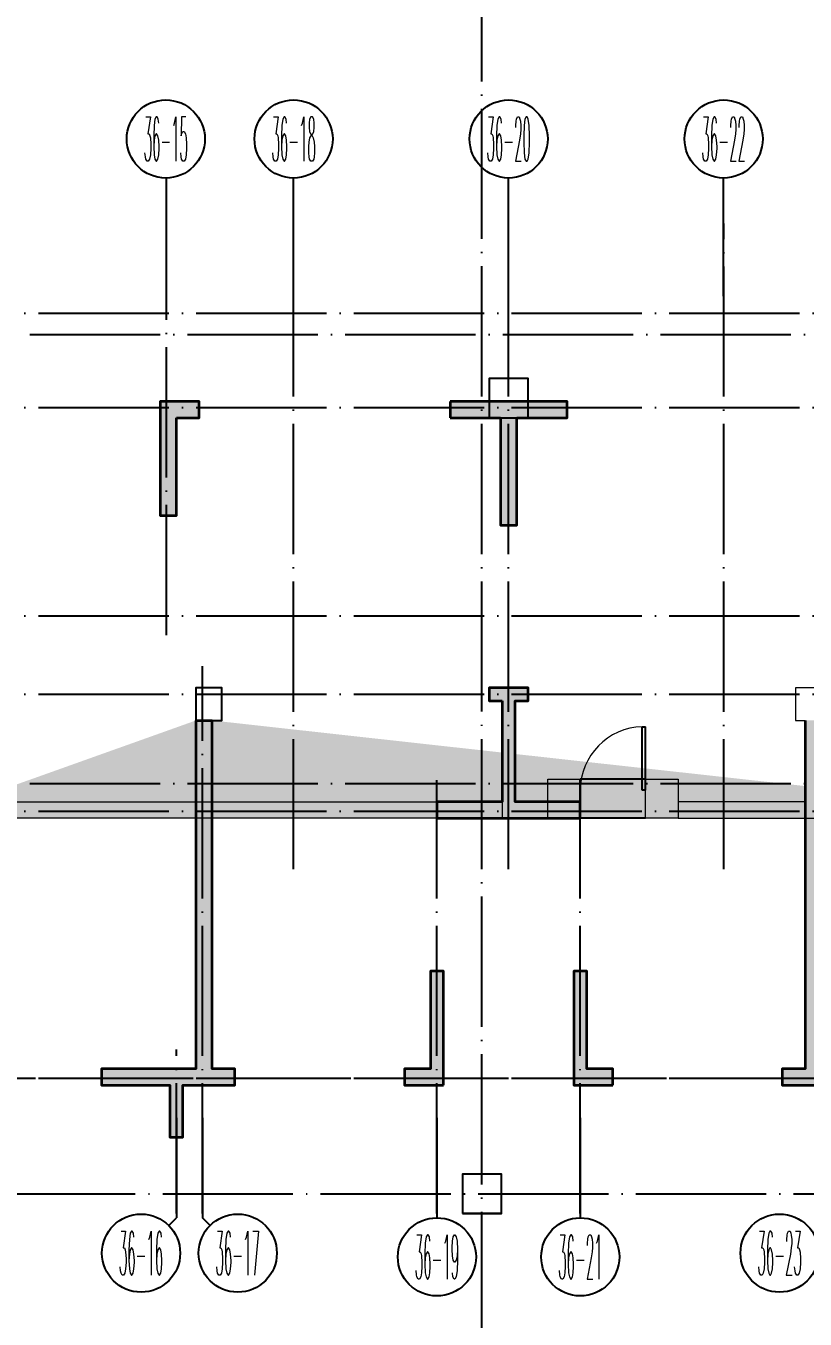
# Model space of a CAD drawing. Extents: x 115549 to 768939, y -502199 to 402497.
# Drawn here: x 405184 to 417143, y -378447 to -358583 of the extents above; entities that cross this region are included whole.
import ezdxf
from ezdxf.enums import TextEntityAlignment as Align

# ---------------------------------------------------------------- set-up
doc = ezdxf.new("R2010")
doc.units = 0
doc.header["$LTSCALE"] = 1000
doc.header["$MEASUREMENT"] = 0
doc.linetypes.add('DOTE', pattern=[2.42, 2, -0.2, 0.02, -0.2])
for name, color, linetype in [('AXIS', 3, 'Continuous'), ('AXIS_TEXT', 7, 'Continuous'), ('COLUMN', 9, 'Continuous'), ('DOTE', 16, 'DOTE'), ('人防－WINDOW', 4, 'Continuous')]:
    doc.layers.add(name, color=color, linetype=linetype)
for name, color, linetype, lineweight in [('renWALL', 8, 'Continuous', 9), ('主楼剪力墙', 212, 'Continuous', 5), ('砼墙', 3, 'Continuous', 35)]:
    doc.layers.add(name, color=color, linetype=linetype, lineweight=lineweight)
doc.styles.add('_TCH_AXIS', font='COMPLEX', dxfattribs={"bigfont": 'GBCBIG'})
doc.styles.add('COMPLEX', font='COMPLEX')

# ---------------------------------------------------------------- blocks, each defined once
blk = doc.blocks.new('qiangzh3333')
at = {"layer": 'COLUMN', "color": 8}
for points in [[(503216911, 3697139916), (503217511, 3697139916), (503217511, 3697140516), (503216911, 3697140516)], [(503212411, 3697135266), (503212811, 3697135266), (503212811, 3697135766), (503212411, 3697135766)], [(503216501, 3697127696), (503217101, 3697127696), (503217101, 3697128296), (503216501, 3697128296)]]:
    blk.add_lwpolyline(points, close=True, dxfattribs=at)
at = {"layer": 'renWALL', "color": 8}
for points in [[(503219811, 3697133766), (503221911, 3697133766), (503226211, 3697133766), (503226211, 3697134016), (503222011, 3697134016), (503222011, 3697135266), (503222011, 3697135266), (503222011, 3697135766), (503221611, 3697135766), (503221611, 3697135266), (503221761, 3697135266), (503221761, 3697134016), (503219811, 3697134016)], [(503208211, 3697134016), (503216111, 3697134016), (503217111, 3697134016), (503217111, 3697133766), (503216111, 3697133766), (503208211, 3697133766)]]:
    blk.add_lwpolyline(points, dxfattribs=at)
for points in [[(503218311, 3697133766), (503217811, 3697133766), (503217811, 3697134366), (503218311, 3697134366)], [(503219811, 3697133766), (503219311, 3697133766), (503219311, 3697134366), (503219811, 3697134366)]]:
    blk.add_lwpolyline(points, close=True, dxfattribs=at)
blk = doc.blocks.new('zhuloujlqtiangchong')
at = {"layer": '主楼剪力墙'}
h = blk.add_hatch(color=253, dxfattribs=at)
h.dxf.hatch_style = 1
h.paths.add_polyline_path([(826057, 609471), (826057, 607821), (826057, 605271), (826307, 605271), (826307, 607821), (826307, 609471), (826782, 609471), (826782, 609671), (826182, 609671), (825582, 609671), (825582, 609471)], flags=17)
h.paths.add_polyline_path([(822782, 611271), (822782, 611421), (824882, 611421), (824882, 612071), (824682, 612071), (824682, 611621), (822482, 611621), (822482, 611271), (822482, 611021), (822782, 611021)])
h.paths.add_polyline_path([(829882, 617221), (828432, 617221), (827732, 617221), (827732, 618011), (824632, 618011), (824632, 617221), (823932, 617221), (822482, 617221), (822482, 616871), (822482, 615771), (822082, 615771), (822082, 615521), (822732, 615521), (822732, 616971), (823932, 616971), (824632, 616971), (824632, 615321), (824882, 615321), (824882, 617121), (824882, 617761), (827482, 617761), (827482, 617121), (827482, 615321), (827732, 615321), (827732, 616971), (828432, 616971), (829632, 616971), (829632, 616871), (829632, 615521), (830282, 615521), (830282, 615771), (829882, 615771), (829882, 616871)])
h.paths.add_polyline_path([(829882, 611271), (829882, 611621), (828382, 611621), (827682, 611621), (827682, 611921), (827482, 611921), (827482, 611421), (828382, 611421), (829582, 611421), (829582, 611271), (829582, 611021), (829882, 611021)])
h.paths.add_polyline_path([(833182, 615521), (833532, 615521), (833532, 615771), (832932, 615771), (832932, 614021), (833182, 614021)])
h.paths.add_polyline_path([(838182, 611171), (838182, 609621), (837182, 609621), (837182, 609371), (838282, 609371), (839382, 609371), (839382, 609621), (838382, 609621), (838382, 611171), (838582, 611171), (838582, 611371), (838282, 611371), (837982, 611371), (837982, 611171)])
h.paths.add_polyline_path([(837282, 605271), (837282, 607021), (837082, 607021), (837082, 605521), (836682, 605521), (836682, 605271)], flags=17)
h.paths.add_polyline_path([(818832, 615771), (818832, 615521), (819182, 615521), (819182, 614021), (819432, 614021), (819432, 615771)])
h.paths.add_polyline_path([(854082, 617221), (852632, 617221), (851932, 617221), (851932, 618011), (848832, 618011), (848832, 617221), (848132, 617221), (846682, 617221), (846682, 616871), (846682, 615771), (846282, 615771), (846282, 615521), (846932, 615521), (846932, 616971), (848132, 616971), (848832, 616971), (848832, 615321), (849082, 615321), (849082, 617121), (849082, 617761), (851682, 617761), (851682, 617121), (851682, 615321), (851932, 615321), (851932, 616971), (852632, 616971), (853832, 616971), (853832, 615521), (854482, 615521), (854482, 615771), (854082, 615771), (854082, 616871)])
h.paths.add_polyline_path([(848182, 611421), (849082, 611421), (849082, 611921), (848882, 611921), (848882, 611621), (848182, 611621), (846682, 611621), (846682, 611271), (846682, 611021), (846982, 611021), (846982, 611271), (846982, 611421)])
h.paths.add_polyline_path([(843032, 615771), (843032, 615521), (843382, 615521), (843382, 614021), (843632, 614021), (843632, 615771)])
h.paths.add_polyline_path([(839882, 605271), (839882, 605521), (839482, 605521), (839482, 607021), (839282, 607021), (839282, 605271)], flags=17)
h.paths.add_polyline_path([(850982, 609471), (850982, 609671), (850382, 609671), (849782, 609671), (849782, 609471), (850257, 609471), (850257, 607821), (850257, 605271), (850507, 605271), (850507, 607821), (850507, 609471)], flags=17)
h.paths.add_polyline_path([(854082, 611271), (854082, 611621), (851882, 611621), (851882, 612071), (851682, 612071), (851682, 611421), (853782, 611421), (853782, 611271), (853782, 611021), (854082, 611021)])
h.paths.add_polyline_path([(857382, 615521), (857732, 615521), (857732, 615771), (857132, 615771), (857132, 614021), (857382, 614021)])
h.paths.add_polyline_path([(838157, 615521), (838157, 613871), (838407, 613871), (838407, 615521), (839182, 615521), (839182, 615771), (837382, 615771), (837382, 615521)])
edge = h.paths.add_edge_path()
edge.add_line((823082, 609371), (823082, 605521))
edge.add_line((823082, 605521), (822682, 605521))
edge.add_line((822682, 605521), (822682, 605271))
edge.add_line((822682, 605271), (823332, 605271))
edge.add_line((823332, 605271), (823332, 609371))
edge.add_line((829032, 609371), (829032, 605271))
edge.add_line((829032, 605271), (829682, 605271))
edge.add_line((829682, 605271), (829682, 605521))
edge.add_line((829682, 605521), (829282, 605521))
edge.add_line((829282, 605521), (829282, 609371))
edge.add_line((833482, 610871), (833482, 609471))
edge.add_line((833482, 609471), (833482, 607021))
edge.add_line((833482, 607021), (833482, 605521))
edge.add_line((833482, 605521), (833182, 605521))
edge.add_line((833182, 605521), (832032, 605521))
edge.add_line((832032, 605521), (832032, 605271))
edge.add_line((832032, 605271), (833082, 605271))
edge.add_line((833082, 605271), (833082, 604471))
edge.add_line((833082, 604471), (833282, 604471))
edge.add_line((833282, 604471), (833282, 605271))
edge.add_line((833282, 605271), (833582, 605271))
edge.add_line((833582, 605271), (834082, 605271))
edge.add_line((834082, 605271), (834082, 605521))
edge.add_line((834082, 605521), (833732, 605521))
edge.add_line((833732, 605521), (833732, 607021))
edge.add_line((833732, 607021), (833732, 609471))
edge.add_line((833732, 609471), (833732, 610871))
edge.add_line((847282, 609371), (847282, 605521))
edge.add_line((847282, 605521), (846882, 605521))
edge.add_line((846882, 605521), (846882, 605271))
edge.add_line((846882, 605271), (847532, 605271))
edge.add_line((847532, 605271), (847532, 609371))
edge.add_line((842832, 610871), (842832, 609471))
edge.add_line((842832, 609471), (842832, 607021))
edge.add_line((842832, 607021), (842832, 605521))
edge.add_line((842832, 605521), (842482, 605521))
edge.add_line((842482, 605521), (842482, 605271))
edge.add_line((842482, 605271), (842982, 605271))
edge.add_line((842982, 605271), (843282, 605271))
edge.add_line((843282, 605271), (843282, 604471))
edge.add_line((843282, 604471), (843482, 604471))
edge.add_line((843482, 604471), (843482, 605521))
edge.add_line((843482, 605521), (843082, 605521))
edge.add_line((843082, 605521), (843082, 607021))
edge.add_line((843082, 607021), (843082, 609471))
edge.add_line((843082, 609471), (843082, 610871))
edge.add_line((857682, 610871), (857682, 609471))
edge.add_line((857682, 609471), (857682, 607021))
edge.add_line((857682, 607021), (857682, 605521))
edge.add_line((857682, 605521), (857382, 605521))
edge.add_line((857382, 605521), (856332, 605521))
edge.add_line((856332, 605521), (856332, 605271))
edge.add_line((856332, 605271), (857282, 605271))
edge.add_line((857282, 605271), (857282, 604471))
edge.add_line((857282, 604471), (857482, 604471))
edge.add_line((857482, 604471), (857482, 605271))
edge.add_line((857482, 605271), (857782, 605271))
edge.add_line((857782, 605271), (858282, 605271))
edge.add_line((858282, 605271), (858282, 605521))
edge.add_line((858282, 605521), (857932, 605521))
edge.add_line((857932, 605521), (857932, 607021))
edge.add_line((857932, 607021), (857932, 609471))
edge.add_line((857932, 609471), (857932, 610871))
edge.add_line((853232, 609371), (853232, 605271))
edge.add_line((853232, 605271), (853882, 605271))
edge.add_line((853882, 605271), (853882, 605521))
edge.add_line((853882, 605521), (853482, 605521))
edge.add_line((853482, 605521), (853482, 609371))
h.paths.add_polyline_path([(861232, 608024), (861482, 608024), (861482, 609371), (862582, 609371), (862582, 615771), (861582, 615771), (861582, 615521), (862332, 615521), (862332, 609621), (861232, 609621), (861232, 609571), (860832, 609571), (860832, 609371), (861232, 609371)])
h.paths.add_polyline_path([(861482, 607224), (861232, 607224), (861232, 605521), (860882, 605521), (860882, 605271), (861482, 605271)])
h.paths.add_polyline_path([(815082, 609121), (815332, 609121), (815332, 609371), (815732, 609371), (815732, 609571), (815332, 609571), (815332, 609621), (814232, 609621), (814232, 615521), (814982, 615521), (814982, 615771), (813982, 615771), (813982, 609371), (815082, 609371)])
h.paths.add_polyline_path([(815332, 608121), (815082, 608121), (815082, 605271), (815682, 605271), (815682, 605521), (815332, 605521)])
h.paths.add_polyline_path([(818882, 608121), (818632, 608121), (818632, 605521), (818282, 605521), (818282, 605271), (819082, 605271), (819082, 604471), (819282, 604471), (819282, 605521), (818882, 605521)])
h.paths.add_polyline_path([(818632, 609121), (818882, 609121), (818882, 610871), (818632, 610871)])
h = blk.add_hatch(color=253, dxfattribs=at)
h.dxf.hatch_style = 1
h.paths.add_polyline_path([(826057, 609471), (826057, 607821), (826057, 605271), (826307, 605271), (826307, 607821), (826307, 609471), (826782, 609471), (826782, 609671), (826182, 609671), (825582, 609671), (825582, 609471)])
h.paths.add_polyline_path([(822782, 611271), (822782, 611421), (824882, 611421), (824882, 612071), (824682, 612071), (824682, 611621), (822482, 611621), (822482, 611271), (822482, 611021), (822782, 611021)])
h.paths.add_polyline_path([(829882, 611271), (829882, 611621), (828382, 611621), (827682, 611621), (827682, 611921), (827482, 611921), (827482, 611421), (828382, 611421), (829582, 611421), (829582, 611271), (829582, 611021), (829882, 611021)])
h.paths.add_polyline_path([(838182, 611171), (838182, 609621), (837182, 609621), (837182, 609371), (838282, 609371), (839382, 609371), (839382, 609621), (838382, 609621), (838382, 611171), (838582, 611171), (838582, 611371), (838282, 611371), (837982, 611371), (837982, 611171)])
h.paths.add_polyline_path([(837282, 605271), (837282, 607021), (837082, 607021), (837082, 605521), (836682, 605521), (836682, 605271)])
h.paths.add_polyline_path([(848182, 611421), (849082, 611421), (849082, 611921), (848882, 611921), (848882, 611621), (848182, 611621), (846682, 611621), (846682, 611271), (846682, 611021), (846982, 611021), (846982, 611271), (846982, 611421)])
h.paths.add_polyline_path([(839882, 605271), (839882, 605521), (839482, 605521), (839482, 607021), (839282, 607021), (839282, 605271)])
h.paths.add_polyline_path([(850982, 609471), (850982, 609671), (850382, 609671), (849782, 609671), (849782, 609471), (850257, 609471), (850257, 607821), (850257, 605271), (850507, 605271), (850507, 607821), (850507, 609471)])
h.paths.add_polyline_path([(854082, 611271), (854082, 611621), (851882, 611621), (851882, 612071), (851682, 612071), (851682, 611421), (853782, 611421), (853782, 611271), (853782, 611021), (854082, 611021)])
h.paths.add_polyline_path([(857682, 610871), (857932, 610871), (857932, 609471), (857932, 607021), (857932, 605521), (858282, 605521), (858282, 605271), (857782, 605271), (857482, 605271), (857482, 604471), (857282, 604471), (857282, 605271), (856332, 605271), (856332, 605521), (857382, 605521), (857682, 605521), (857682, 607021), (857682, 609471)])
h.paths.add_polyline_path([(853232, 609371), (853482, 609371), (853482, 605521), (853882, 605521), (853882, 605271), (853232, 605271)])
h.paths.add_polyline_path([(847282, 609371), (847532, 609371), (847532, 605271), (846882, 605271), (846882, 605521), (847282, 605521)])
h.paths.add_polyline_path([(842832, 610871), (843082, 610871), (843082, 609471), (843082, 607021), (843082, 605521), (843482, 605521), (843482, 604471), (843282, 604471), (843282, 605271), (842982, 605271), (842482, 605271), (842482, 605521), (842832, 605521), (842832, 607021), (842832, 609471)])
h.paths.add_polyline_path([(833482, 610871), (833732, 610871), (833732, 609471), (833732, 607021), (833732, 605521), (834082, 605521), (834082, 605271), (833582, 605271), (833282, 605271), (833282, 604471), (833082, 604471), (833082, 605271), (832032, 605271), (832032, 605521), (833182, 605521), (833482, 605521), (833482, 607021), (833482, 609471)])
h.paths.add_polyline_path([(829032, 609371), (829282, 609371), (829282, 605521), (829682, 605521), (829682, 605271), (829032, 605271)])
h.paths.add_polyline_path([(823082, 609371), (823332, 609371), (823332, 605271), (822682, 605271), (822682, 605521), (823082, 605521)])
blk = doc.blocks.new('_AXISO')
blk.add_circle((0, 0), 0.5)
at = {"layer": 'AXIS_TEXT', "style": 'COMPLEX', "width": 1.041667}
blk.add_attdef('A', text='', height=0.56, dxfattribs=at).set_placement((-0.25, -0.28), (0.25, -0.28), align=Align.FIT)
blk = doc.blocks.new('36-8')
at = {"layer": 'AXIS'}
for p, q in [((2297703, -1099330), (2297703, -1100868)), ((2297703, -1099330), (2297703, -1100868)), ((2298103, -1099330), (2298103, -1100868)), ((2301703, -1099330), (2301703, -1100868)), ((2303903, -1099330), (2303903, -1100868)), ((2297586, -1100985), (2297703, -1100868)), ((2298220, -1100985), (2298103, -1100868))]:
    blk.add_line(p, q, dxfattribs=at)
ref = blk.add_blockref('_AXISO', (2297162, -1101410), dxfattribs=dict(at, xscale=1200, yscale=1200, zscale=1200))
ref.add_attrib('A', '36-16', dxfattribs={"layer": 'AXIS_TEXT', "height": 678.8, "style": '_TCH_AXIS', "width": 0.223404}).set_placement((2296822, -1101749), (2297501, -1101749), align=Align.FIT)
ref = blk.add_blockref('_AXISO', (2298645, -1101410), dxfattribs=dict(at, xscale=1200, yscale=1200, zscale=1200))
ref.add_attrib('A', '36-17', dxfattribs={"layer": 'AXIS_TEXT', "height": 678.8, "style": '_TCH_AXIS', "width": 0.223404}).set_placement((2298305, -1101749), (2298984, -1101749), align=Align.FIT)
ref = blk.add_blockref('_AXISO', (2306962, -1101410), dxfattribs=dict(at, xscale=1200, yscale=1200, zscale=1200))
ref.add_attrib('A', '36-23', dxfattribs={"layer": 'AXIS_TEXT', "height": 678.8, "style": '_TCH_AXIS', "width": 0.212121}).set_placement((2306622, -1101749), (2307301, -1101749), align=Align.FIT)
ref = blk.add_blockref('_AXISO', (2301703, -1101468), dxfattribs=dict(at, xscale=1200, yscale=1200, zscale=1200))
ref.add_attrib('A', '36-19', dxfattribs={"layer": 'AXIS_TEXT', "height": 678.8, "style": '_TCH_AXIS', "width": 0.223404}).set_placement((2301364, -1101808), (2302043, -1101808), align=Align.FIT)
ref = blk.add_blockref('_AXISO', (2303903, -1101468), dxfattribs=dict(at, xscale=1200, yscale=1200, zscale=1200))
ref.add_attrib('A', '36-21', dxfattribs={"layer": 'AXIS_TEXT', "height": 678.8, "style": '_TCH_AXIS', "width": 0.223404}).set_placement((2303564, -1101808), (2304243, -1101808), align=Align.FIT)
blk = doc.blocks.new('gangjinhunningtuqiang')
at = {"layer": '砼墙', "color": 8}
for p, q in [((837382, 615771), (837382, 615521)), ((833482, 610871), (833732, 610871))]:
    blk.add_line(p, q, dxfattribs=at)
for points in [[(833182, 615521), (833532, 615521), (833532, 615771), (832932, 615771), (832932, 614021), (833182, 614021)], [(838182, 611171), (838182, 609621), (837182, 609621), (837182, 609371), (838282, 609371), (839382, 609371), (839382, 609621), (838382, 609621), (838382, 611171), (838582, 611171), (838582, 611371), (838282, 611371), (837982, 611371), (837982, 611171)], [(837282, 605271), (837282, 607021), (837082, 607021), (837082, 605521), (836682, 605521), (836682, 605271)], [(839882, 605271), (839882, 605521), (839482, 605521), (839482, 607021), (839282, 607021), (839282, 605271)]]:
    blk.add_lwpolyline(points, close=True, dxfattribs=at)
for points in [[(838407, 615521), (839182, 615521), (839182, 615771), (837382, 615771)], [(837382, 615521), (838157, 615521)], [(838157, 615521), (838157, 613871), (838407, 613871), (838407, 615521)], [(833482, 610871), (833482, 609471), (833482, 607021), (833482, 605521), (833182, 605521), (832032, 605521), (832032, 605271), (833082, 605271), (833082, 604471), (833282, 604471), (833282, 605271), (833582, 605271), (834082, 605271), (834082, 605521), (833732, 605521), (833732, 607021), (833732, 609471), (833732, 610871)], [(842832, 610871), (842832, 609471), (842832, 607021), (842832, 605521), (842482, 605521), (842482, 605271), (842982, 605271), (843282, 605271), (843282, 604471), (843482, 604471), (843482, 605521), (843082, 605521), (843082, 607021), (843082, 609471), (843082, 610871)]]:
    blk.add_lwpolyline(points, dxfattribs=at)
blk = doc.blocks.new('$DorLib2D$00000001')
for p, q in [((0.45, 0.975), (0.5, 0.975)), ((0.45, 0), (0.45, 0.975)), ((0.5, 0), (0.5, 0.975)), ((0.5, 0), (0.45, 0))]:
    blk.add_line(p, q)
at = {"lineweight": 13}
blk.add_arc((0.475, 0), 0.975, 91.4693, 180, dxfattribs=at)
blk = doc.blocks.new('saaaa')
at = {"layer": 'COLUMN', "color": 8}
for p, q in [((504885200, 3696201313), (504884600, 3696201313)), ((504884600, 3696201313), (504884600, 3696200713)), ((504885200, 3696200713), (504885200, 3696201313)), ((504884600, 3696200713), (504885200, 3696200713)), ((504880500, 3696196563), (504880100, 3696196563)), ((504880100, 3696196563), (504880100, 3696196063)), ((504880500, 3696196063), (504880500, 3696196563)), ((504880100, 3696196063), (504880500, 3696196063)), ((504884790, 3696189093), (504884190, 3696189093)), ((504884190, 3696189093), (504884190, 3696188493)), ((504884790, 3696188493), (504884790, 3696189093)), ((504884190, 3696188493), (504884790, 3696188493))]:
    blk.add_line(p, q, dxfattribs=at)
at = {"layer": 'renWALL', "color": 8}
for p, q in [((504889700, 3696196563), (504889300, 3696196563)), ((504889300, 3696196563), (504889300, 3696196063)), ((504889300, 3696196063), (504889450, 3696196063)), ((504889450, 3696196063), (504889450, 3696194813)), ((504885500, 3696194563), (504885500, 3696195163)), ((504885500, 3696195163), (504886000, 3696195163)), ((504886000, 3696195163), (504886000, 3696194563)), ((504887000, 3696194563), (504887000, 3696195163)), ((504887000, 3696195163), (504887500, 3696195163)), ((504887500, 3696195163), (504887500, 3696194563)), ((504875900, 3696194813), (504883800, 3696194813)), ((504883800, 3696194813), (504884800, 3696194813)), ((504884800, 3696194813), (504884800, 3696194563)), ((504889450, 3696194813), (504887500, 3696194813)), ((504883800, 3696194563), (504875900, 3696194563)), ((504884800, 3696194563), (504883800, 3696194563)), ((504886000, 3696194563), (504885500, 3696194563)), ((504887500, 3696194563), (504887000, 3696194563)), ((504887500, 3696194563), (504889600, 3696194563))]:
    blk.add_line(p, q, dxfattribs=at)
blk = doc.blocks.new('36-2')
at = {"layer": 'AXIS'}
for p, q in [((2297553, -1074936), (2297553, -1073121)), ((2297553, -1074936), (2297553, -1073121)), ((2299503, -1074936), (2299503, -1073121)), ((2299503, -1074936), (2299503, -1073121)), ((2302803, -1074936), (2302803, -1073121)), ((2302803, -1074936), (2302803, -1073121)), ((2306103, -1074936), (2306103, -1073121)), ((2306103, -1074936), (2306103, -1073121))]:
    blk.add_line(p, q, dxfattribs=at)
ref = blk.add_blockref('_AXISO', (2297541, -1072521), dxfattribs=dict(at, xscale=1200, yscale=1200, zscale=1200))
ref.add_attrib('A', '36-15', dxfattribs={"layer": 'AXIS_TEXT', "height": 678.8, "style": '_TCH_AXIS', "width": 0.223404}).set_placement((2297202, -1072861), (2297880, -1072861), align=Align.FIT)
ref = blk.add_blockref('_AXISO', (2299503, -1072521), dxfattribs=dict(at, xscale=1200, yscale=1200, zscale=1200))
ref.add_attrib('A', '36-18', dxfattribs={"layer": 'AXIS_TEXT', "height": 678.8, "style": '_TCH_AXIS', "width": 0.223404}).set_placement((2299164, -1072861), (2299843, -1072861), align=Align.FIT)
ref = blk.add_blockref('_AXISO', (2302803, -1072521), dxfattribs=dict(at, xscale=1200, yscale=1200, zscale=1200))
ref.add_attrib('A', '36-20', dxfattribs={"layer": 'AXIS_TEXT', "height": 678.8, "style": '_TCH_AXIS', "width": 0.212121}).set_placement((2302464, -1072861), (2303143, -1072861), align=Align.FIT)
ref = blk.add_blockref('_AXISO', (2306103, -1072521), dxfattribs=dict(at, xscale=1200, yscale=1200, zscale=1200))
ref.add_attrib('A', '36-22', dxfattribs={"layer": 'AXIS_TEXT', "height": 678.8, "style": '_TCH_AXIS', "width": 0.212121}).set_placement((2305764, -1072861), (2306443, -1072861), align=Align.FIT)
blk = doc.blocks.new('36-19')
at = {"layer": 'DOTE', "color": 8}
for p, q in [((2302568, -1119974), (2302568, -1113651)), ((2304518, -1123572), (2304518, -1113651)), ((2307818, -1123572), (2307818, -1113651)), ((2311118, -1123572), (2311118, -1113651)), ((2334063, -1115036), (2282759, -1115036)), ((2334063, -1116486), (2282759, -1116486)), ((2334063, -1119686), (2282759, -1119686)), ((2303118, -1128859), (2303118, -1120454)), ((2334063, -1120886), (2282759, -1120886)), ((2306718, -1128859), (2306718, -1122204)), ((2308918, -1128859), (2308918, -1122204)), ((2334063, -1122686), (2282759, -1122686)), ((2302718, -1128859), (2302718, -1126341)), ((2334063, -1126786), (2282759, -1126786))]:
    blk.add_line(p, q, dxfattribs=at)

msp = doc.modelspace()

# ---------------------------------------------------------------- linework, layer by layer
at = {"layer": 'DOTE', "color": 1}
for p, q in [((412183.3, -422356.5), (412183.3, -308021.8)), ((385883.3, -363321.8), (452683.3, -363321.8)), ((385883.3, -370221.8), (452683.3, -370221.8)), ((385883.3, -370221.8), (452683.3, -370221.8)), ((436793.2, -374751.8), (388393.2, -374751.8)), ((225783.3, -376521.8), (452683.3, -376521.8))]:
    msp.add_line(p, q, dxfattribs=at)
at = {"layer": '人防－WINDOW'}
for p, q in [((414693.2, -370151.8), (413693.2, -370151.8)), ((414693.2, -370751.8), (413693.2, -370751.8))]:
    msp.add_line(p, q, dxfattribs=at)

# ---------------------------------------------------------------- block references
for name, p in [('saaaa', (-504472306.5, -3696565314.4)), ('36-8', (-1890210.1, 723977.2))]:
    msp.add_blockref(name, p)
at = {"layer": 'DOTE', "color": 8}
msp.add_blockref('36-2', (-1890210.1, 712200.1), dxfattribs=at)
at = {"layer": 'renWALL', "color": 8}
msp.add_blockref('qiangzh3333', (-502804617.7, -3697504518), dxfattribs=at)
at = {"layer": 'renWALL', "color": 6}
msp.add_blockref('36-19', (-1895224.8, 752034.2), dxfattribs=at)
at = {"layer": '人防－WINDOW', "xscale": -1000, "yscale": -1000, "zscale": -1000, "rotation": 180}
msp.add_blockref('$DorLib2D$00000001', (414193.2, -370322.3), dxfattribs=at)
at = {"layer": '砼墙', "color": 3}
msp.add_blockref('zhuloujlqtiangchong', (-425688.9, -980122.8), dxfattribs=at)
at = {"layer": '砼墙'}
msp.add_blockref('gangjinhunningtuqiang', (-425688.9, -980122.8), dxfattribs=at)

doc.saveas('drawing.dxf')
